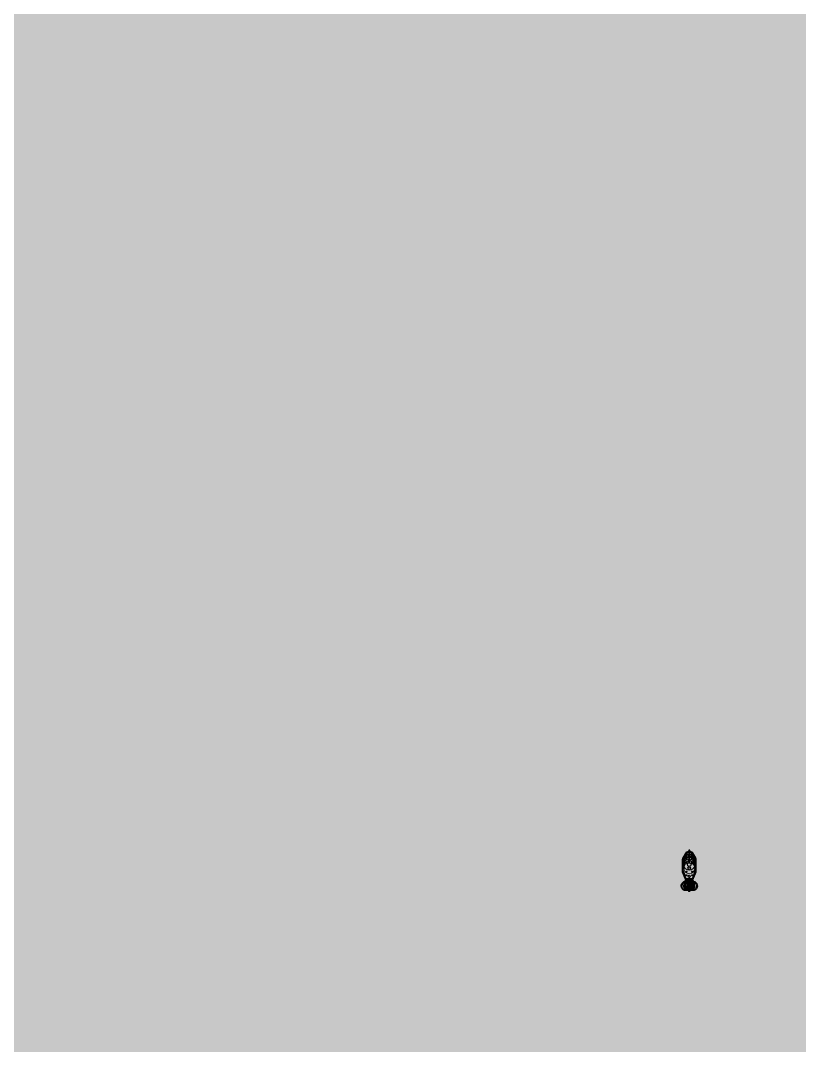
# Model space of a CAD drawing. Header units: millimetres. Extents: x -5857 to 16265, y -14438 to 14649.
# Drawn here: x 6897.7 to 6937.8, y 11198 to 11250.7 of the extents above; entities that cross this region are included whole.
import ezdxf
from ezdxf.enums import TextEntityAlignment as Align

# ---------------------------------------------------------------- set-up
doc = ezdxf.new("R2010")
doc.units = ezdxf.units.MM
doc.set_wipeout_variables(frame=1)
doc.layers.add('Техника Кран LTM 1230-5.1', color=250, linetype='Continuous')
doc.layers.add('Техника Кран LTM 1230-5.1 Штрих', color=7, linetype='Continuous', true_color=0xffe699)
doc.styles.add('arial', font='arial.ttf')

# ---------------------------------------------------------------- blocks, each defined once
blk = doc.blocks.new('LTM 1230-5.1-20230629.145237')
at = {"color": 0, "linetype": 'ByBlock', "lineweight": -2, "ltscale": 30, "transparency": 16777216}
blk.add_wipeout([(-22.5, 400.982), (-23.992, 400.41), (-25.469, 399.802), (-26.931, 399.158), (-28.377, 398.479), (-28.377, 398.479), (-167.463, 330.987), (-167.463, 330.987), (-172.551, 328.037), (-177.151, 324.374), (-181.165, 320.075), (-184.505, 315.234), (-339.161, 51.499), (-339.161, 51.499), (-341.682, 46.463), (-343.514, 41.139), (-344.627, 35.619), (-345, 30), (-345, 30), (-345, -194.231), (-345, -194.231), (-344.918, -197.101), (-344.67, -199.962), (-344.26, -202.804), (-343.686, -205.617), (-209.031, -881.386), (-209.031, -881.386), (-202.574, -896.771), (-191.414, -909.175), (-176.795, -917.216), (-160.344, -920), (-160.344, -920), (160.344, -920), (160.344, -920), (176.795, -917.216), (191.414, -909.175), (202.574, -896.771), (209.031, -881.386), (209.031, -881.386), (343.686, -205.617), (343.686, -205.617), (344.26, -202.804), (344.67, -199.962), (344.918, -197.101), (345, -194.231), (345, 30), (345, 30), (344.627, 35.619), (343.514, 41.139), (341.682, 46.463), (339.161, 51.499), (184.505, 315.234), (184.505, 315.234), (181.165, 320.075), (177.151, 324.374), (172.551, 328.037), (167.463, 330.987), (167.463, 330.987), (28.377, 398.479), (28.377, 398.479), (26.931, 399.158), (25.469, 399.802), (23.992, 400.41), (22.5, 400.982), (22.5, 400.982), (22.5, 440), (-22.5, 440)], dxfattribs=at)
at = {"layer": 'Техника Кран LTM 1230-5.1 Штрих', "ltscale": 30, "transparency": 16777216}
h = blk.add_hatch(color=256, dxfattribs=at)
h.dxf.hatch_style = 1
edge = h.paths.add_edge_path()
edge.add_arc((0, 340), 65, 110.25225, 115.88511)
edge.add_line((-28.377, 398.479), (-167.463, 330.987))
edge.add_arc((-150, 295), 40, 115.8851, 149.6123)
edge.add_line((-184.505, 315.234), (-339.161, 51.499))
edge.add_arc((-302.5, 30), 42.5, 149.6123, 180)
edge.add_line((-345, 30), (-345, -194.231))
edge.add_arc((-295, -194.231), 50, 180, 193.1632)
edge.add_line((-343.686, -205.617), (-209.031, -881.386))
edge.add_arc((-160.344, -870), 50, 193.1632, 270)
edge.add_line((-160.344, -920), (160.344, -920))
edge.add_arc((160.344, -870), 50, 270, 346.8368)
edge.add_line((209.031, -881.386), (343.686, -205.617))
edge.add_arc((295, -194.231), 50, 346.8368, 360)
edge.add_line((345, -194.231), (345, 30))
edge.add_arc((302.5, 30), 42.5, 360, 390.3877)
edge.add_line((339.161, 51.499), (184.505, 315.234))
edge.add_arc((150, 295), 40, 30.3877, 64.1149)
edge.add_line((167.463, 330.987), (28.377, 398.479))
edge.add_arc((0, 340), 65, 64.11489, 69.74775)
edge.add_line((22.5, 400.982), (22.5, 440))
edge.add_line((22.5, 440), (-22.5, 440))
edge.add_line((-22.5, 440), (-22.5, 400.982))
at = {"color": 0, "linetype": 'ByBlock', "lineweight": -2, "ltscale": 30, "transparency": 16777216}
for p, q in [((-140.473, 344.084), (-123.01, 308.097)), ((140.473, 344.084), (123.01, 308.097)), ((-165, 303.66), (-150, 312.321)), ((-135, 303.66), (-150, 312.321)), ((135, 303.66), (150, 312.321)), ((165, 303.66), (150, 312.321)), ((-165, 303.66), (-165, 286.34)), ((-135, 286.34), (-135, 303.66)), ((135, 303.66), (135, 286.34)), ((165, 286.34), (165, 303.66)), ((-199.68, 289.355), (-165.175, 269.121)), ((199.68, 289.355), (165.175, 269.121)), ((-165, 286.34), (-150, 277.68)), ((-150, 277.68), (-135, 286.34)), ((135, 286.34), (150, 277.68)), ((150, 277.68), (165, 286.34)), ((-316.398, 90.317), (-279.737, 68.818)), ((316.398, 90.317), (279.737, 68.818)), ((-345, -15), (-302.5, -15)), ((345, -15), (302.5, -15)), ((-180, -367), (-180, -400)), ((-120, -400), (-120, -367)), ((120, -400), (120, -367)), ((180, -400), (180, -367)), ((-263.933, -400), (-190, -400)), ((-180, -400), (-120, -400)), ((-110, -400), (110, -400)), ((120, -400), (180, -400)), ((190, -400), (263.933, -400)), ((-227.306, -405.884), (-266.535, -413.701)), ((-129.596, -896.244), (-227.306, -405.884)), ((227.306, -405.884), (129.596, -896.244)), ((266.535, -413.701), (227.306, -405.884)), ((-266.535, -413.701), (-168.824, -904.061)), ((168.824, -904.061), (266.535, -413.701)), ((-168.824, -904.061), (-129.596, -896.244)), ((129.596, -896.244), (168.824, -904.061))]:
    blk.add_line(p, q, dxfattribs=at)
blk.add_lwpolyline([(-22.5, 400.982, 0.024583), (-28.377, 398.479), (-167.463, 330.987, 0.148234), (-184.505, 315.234), (-339.161, 51.499, 0.133374), (-345, 30), (-345, -194.231, 0.057499), (-343.686, -205.617), (-209.031, -881.386, 0.348417), (-160.344, -920), (160.344, -920, 0.348417), (209.031, -881.386), (343.686, -205.617, 0.057499), (345, -194.231), (345, 30, 0.133374), (339.161, 51.499), (184.505, 315.234, 0.148234), (167.463, 330.987), (28.377, 398.479, 0.024583), (22.5, 400.982), (22.5, 440), (-22.5, 440)], format="xyb", close=True, dxfattribs=at)
blk.add_lwpolyline([(22.5, 400.982, 0.088598), (0, 405, 0.088598), (-22.5, 400.982)], format="xyb", dxfattribs=at)
for centre, radius in [((-150, 295), 15), ((-50, 300), 10), ((50, 300), 10), ((150, 295), 15), ((0, 0), 80), ((-302.5, 30), 12), ((302.5, 30), 12), ((-302.5, 30), 10), ((302.5, 30), 10), ((0, -720), 81)]:
    blk.add_circle(centre, radius, dxfattribs=at)
at = {"color": 0, "linetype": 'ByBlock', "lineweight": 9, "ltscale": 30, "transparency": 16777216}
blk.add_circle((0, 0), 286, dxfattribs=at)
at = {"color": 0, "linetype": 'ByBlock', "lineweight": -2, "ltscale": 30, "transparency": 16777216}
for centre, radius, start, end in [((-127.11, 339.453), 10, 115.8851, 205.8851), ((127.11, 339.453), 10, 334.1149, 64.1149), ((-150, 295), 30, 239.6123, 25.8851), ((150, 295), 30, 154.1149, 300.3877), ((-196.113, 275.671), 10, 59.6123, 149.6123), ((196.113, 275.671), 10, 30.3877, 120.3877), ((-302.714, 93.884), 10, 149.6123, 239.6123), ((302.714, 93.884), 10, 300.3877, 30.3877), ((-302.5, 30), 45, 270, 59.6123), ((302.5, 30), 45, 120.3877, 270), ((-335, -25), 10, 90, 180), ((335, -25), 10, 0, 90), ((-150, -367), 30, 0, 180), ((150, -367), 30, 0, 180), ((-263.933, -350), 50, 191.2693, 270), ((263.933, -350), 50, 270, 348.7307), ((-190, -390), 10, 270, 0), ((-110, -390), 10, 180, 270), ((110, -390), 10, 270, 0), ((190, -390), 10, 180, 270), ((-67.549, -920.675), 30, 178.7115, 225.6438), ((67.549, -920.675), 30, 314.3562, 1.2885)]:
    blk.add_arc(centre, radius, start, end, dxfattribs=at)
blk = doc.blocks.new('LTM 1230-5.1-9-rollig20230713.14574')
at = {"color": 0, "linetype": 'ByBlock', "lineweight": -2, "ltscale": 30, "transparency": 16777216}
blk.add_blockref('LTM 1230-5.1-20230629.145237', (0, 1420), dxfattribs=at)
blk = doc.blocks.new('LTM 1230-5.1-20230629.14490401')
at = {"layer": 'Техника Кран LTM 1230-5.1 Штрих', "ltscale": 30, "true_color": 0xadadad, "transparency": 16777216}
h = blk.add_hatch(color=253, dxfattribs=at)
h.dxf.hatch_style = 1
edge = h.paths.add_edge_path()
edge.add_line((-95, 500), (-95, -39))
edge.add_line((-95, -39), (-94, -46))
edge.add_line((-94, -46), (-51, -217))
edge.add_arc((-30, -212), 22, 194.0362, 261.9457)
edge.add_arc((0, 0), 236, 261.9457, 278.0543)
edge.add_arc((30, -212), 22, 278.0543, 345.9638)
edge.add_line((51, -217), (94, -46))
edge.add_line((94, -46), (95, -39))
edge.add_line((95, -39), (95, 500))
edge.add_line((95, 500), (-95, 500))
at = {"color": 0, "linetype": 'ByBlock', "lineweight": -2, "ltscale": 30, "transparency": 16777216}
for points in [[(-95, 500), (-95, -39), (-94, -46), (-51, -217, 0.305299), (-33, -234, 0.070403), (33, -234, 0.305299), (51, -217), (94, -46), (95, -39), (95, 500), (-95, 500)], [(-94, -33), (-21, 275, -0.790919), (21, 275), (94, -33)]]:
    blk.add_lwpolyline(points, format="xyb", dxfattribs=at)
at = {"layer": 'Defpoints', "color": 0, "linetype": 'ByBlock', "lineweight": 5, "ltscale": 30, "transparency": 16777216}
blk.add_circle((0, 0), 10, dxfattribs=at)
blk = doc.blocks.new('LTM 1230-5.1-9-rollig20230713.14575')
at = {"color": 0, "linetype": 'ByBlock', "lineweight": -2, "ltscale": 30, "transparency": 16777216}
blk.add_blockref('LTM 1230-5.1-20230629.14490401', (0, 0), dxfattribs=at)
blk.add_blockref('LTM 1230-5.1-20230629.145237', (0, 1420), dxfattribs=at)
blk = doc.blocks.new('LTM 1230-5.1-20230628.214613')
at = {"color": 0, "linetype": 'ByBlock', "lineweight": -2, "ltscale": 30, "transparency": 16777216}
blk.add_wipeout([(-85, -35), (-84, -41), (-46, -195), (-46, -195), (-43, -201), (-40, -205), (-35, -208), (-29, -210), (-29, -210), (-29, -210), (-15, -211), (0, -212), (15, -211), (29, -210), (29, -210), (29, -210), (35, -208), (40, -205), (43, -201), (46, -195), (46, -195), (84, -41), (85, -35), (85, 513), (-85, 513)], dxfattribs=at)
at = {"layer": 'Техника Кран LTM 1230-5.1 Штрих', "ltscale": 30, "true_color": 0xadadad, "transparency": 16777216}
h = blk.add_hatch(color=253, dxfattribs=at)
h.dxf.hatch_style = 1
edge = h.paths.add_edge_path()
edge.add_line((-85, 513), (-85, -35))
edge.add_line((-85, -35), (-84, -41))
edge.add_line((-84, -41), (-46, -195))
edge.add_arc((-26, -190), 20, 194.0362, 262.1182)
edge.add_arc((0, 0), 212, 262.1182, 277.8818)
edge.add_arc((26, -190), 20, 277.8818, 345.9638)
edge.add_line((46, -195), (84, -41))
edge.add_line((84, -41), (85, -35))
edge.add_line((85, -35), (85, 513))
edge.add_line((85, 513), (-85, 513))
at = {"color": 0, "linetype": 'ByBlock', "lineweight": -2, "ltscale": 30, "transparency": 16777216}
blk.add_lwpolyline([(-85, 513), (-85, -35), (-84, -41), (-46, -195, 0.306122), (-29, -210, 0.068891), (29, -210, 0.306122), (46, -195), (84, -41), (85, -35), (85, 513)], format="xyb", close=True, dxfattribs=at)
blk.add_lwpolyline([(-84, -29), (-19, 245, -0.790728), (19, 245), (84, -29)], format="xyb", dxfattribs=at)
at = {"layer": 'Defpoints', "color": 0, "linetype": 'ByBlock', "lineweight": 5, "ltscale": 30, "transparency": 16777216}
blk.add_circle((0, 0), 10, dxfattribs=at)
blk = doc.blocks.new('LTM 1230-5.1-20230628.214253')
at = {"color": 0, "linetype": 'ByBlock', "lineweight": -2, "ltscale": 30, "transparency": 16777216}
blk.add_wipeout([(-160, -855), (-160, -855), (-177, -852), (-191, -844), (-203, -832), (-209, -816), (-209, -816), (-344, -206), (-345, -194), (-345, 30), (-339, 51), (-185, 315), (-167, 331), (-28, 398), (-22, 401), (-22, 440), (0, 440), (22, 440), (22, 401), (28, 398), (167, 331), (185, 315), (339, 51), (345, 30), (345, -194), (344, -206), (209, -816), (209, -816), (203, -832), (191, -844), (177, -852), (160, -855), (160, -855), (0, -855)], dxfattribs=at)
at = {"layer": 'Техника Кран LTM 1230-5.1 Штрих', "ltscale": 30, "transparency": 16777216}
h = blk.add_hatch(color=256, dxfattribs=at)
h.dxf.hatch_style = 1
edge = h.paths.add_edge_path()
edge.add_line((0, -855), (-160, -855))
edge.add_arc((-160, -805), 50, 193.1633, 269.8941, ccw=False)
edge.add_line((-209, -816), (-344, -206))
edge.add_line((-344, -206), (-345, -194))
edge.add_line((-345, -194), (-345, 30))
edge.add_line((-345, 30), (-339, 51))
edge.add_line((-339, 51), (-185, 315))
edge.add_line((-185, 315), (-167, 331))
edge.add_line((-167, 331), (-28, 398))
edge.add_line((-28, 398), (-22, 401))
edge.add_line((-22, 401), (-22, 440))
edge.add_line((-22, 440), (0, 440))
edge.add_line((0, 440), (22, 440))
edge.add_line((22, 440), (22, 401))
edge.add_line((22, 401), (28, 398))
edge.add_line((28, 398), (167, 331))
edge.add_line((167, 331), (185, 315))
edge.add_line((185, 315), (339, 51))
edge.add_line((339, 51), (345, 30))
edge.add_line((345, 30), (345, -194))
edge.add_line((345, -194), (344, -206))
edge.add_line((344, -206), (209, -816))
edge.add_arc((160, -805), 50, 270.1059, 346.8367, ccw=False)
edge.add_line((160, -855), (0, -855))
at = {"color": 0, "linetype": 'ByBlock', "lineweight": -2, "ltscale": 30, "transparency": 16777216}
blk.add_lwpolyline([(0, -855), (-160, -855, -0.347898), (-209, -816), (-344, -206), (-345, -194), (-345, 30), (-339, 51), (-185, 315), (-167, 331), (-28, 398), (-22, 401), (-22, 440), (0, 440), (22, 440), (22, 401), (28, 398), (167, 331), (185, 315), (339, 51), (345, 30), (345, -194), (344, -206), (209, -816, -0.347898), (160, -855)], format="xyb", close=True, dxfattribs=at)
for points in [[(-311, 99, 0.414214), (-308, 85), (-280, 69, -0.764643), (-302, -15), (-335, -15, 0.414214), (-345, -25)], [(-131, 348, 0.414214), (-136, 335), (-123, 308, -0.741805), (-165, 269), (-191, 284, 0.414214), (-205, 281)], [(-22, 401, -0.171785), (22, 401)], [(131, 348, -0.414214), (136, 335), (123, 308, 0.741805), (165, 269), (191, 284, -0.414214), (205, 281)], [(311, 99, -0.414214), (308, 85), (280, 69, 0.764643), (302, -15), (335, -15, -0.414214), (345, -25)], [(-309, -361, 0.351994), (-261, -400), (0, -400)], [(-180, -400), (-180, -367, -1), (-120, -367), (-120, -400)], [(309, -361, -0.351994), (261, -400), (0, -400)], [(180, -400), (180, -367, 1), (120, -367), (120, -400)]]:
    blk.add_lwpolyline(points, format="xyb", dxfattribs=at)
for points in [[(-223, -407), (-130, -827), (-169, -835), (-262, -415)], [(223, -407), (130, -827), (169, -835), (262, -415)]]:
    blk.add_lwpolyline(points, close=True, dxfattribs=at)
for centre, radius in [((-302, 30), 12), ((-150, 295), 15.1), ((0, 0), 80), ((150, 295), 15.1), ((302, 30), 12), ((0, -680), 67.5)]:
    blk.add_circle(centre, radius, dxfattribs=at)
at = {"color": 0, "linetype": 'ByBlock', "lineweight": 9, "ltscale": 30, "transparency": 16777216}
blk.add_circle((0, 0), 286, dxfattribs=at)
blk = doc.blocks.new('LTM 1230-5.1-7-rollig20230713.145814')
at = {"color": 0, "linetype": 'ByBlock', "lineweight": -2, "ltscale": 30, "transparency": 16777216}
blk.add_blockref('LTM 1230-5.1-20230628.214613', (0, 0), dxfattribs=at)
blk.add_blockref('LTM 1230-5.1-20230628.214253', (0, 1368), dxfattribs=at)
blk = doc.blocks.new('LTM 1230-5.1-20230628.21425')
at = {"color": 0, "linetype": 'ByBlock', "lineweight": -2, "ltscale": 30, "transparency": 16777216}
blk.add_wipeout([(85, 490), (93, 492), (93, 492), (96, 493), (100, 492), (102, 490), (104, 487), (104, 487), (255, 206), (251, 203), (229, 244), (129, 377), (129, 377), (124, 382), (119, 386), (114, 390), (108, 393), (85, 351), (85, 100), (85, 100), (90, 70), (103, 43), (123, 21), (149, 7), (179, 0), (185, 0), (185, 0), (215, 5), (242, 18), (264, 38), (278, 64), (285, 94), (282, 124), (280, 131), (246, 234), (246, 234), (246, 246), (254, 257), (266, 260), (278, 255), (339, 203), (339, 203), (371, 170), (396, 131), (412, 87), (420, 42), (419, -4), (409, -50), (391, -92), (364, -130), (331, -162), (291, -187), (248, -203), (203, -211), (185, -212), (-185, -212), (-185, -212), (-231, -207), (-275, -194), (-316, -172), (-352, -143), (-381, -107), (-403, -66), (-416, -22), (-421, 24), (-416, 70), (-403, 114), (-381, 155), (-352, 191), (-339, 203), (-278, 255), (-278, 255), (-266, 260), (-254, 257), (-246, 246), (-246, 234), (-280, 131), (-280, 131), (-285, 102), (-281, 72), (-268, 45), (-248, 22), (-222, 7), (-193, 0), (-185, 0), (-185, 0), (-155, 5), (-128, 18), (-106, 38), (-92, 64), (-85, 94), (-85, 100), (-85, 351), (-108, 393), (-108, 393), (-114, 390), (-119, 386), (-124, 382), (-129, 377), (-229, 244), (-251, 203), (-255, 206), (-104, 487), (-104, 487), (-102, 490), (-100, 492), (-96, 493), (-93, 492), (-93, 492), (-85, 490), (-85, 513), (85, 513)], dxfattribs=at)
at = {"layer": 'Техника Кран LTM 1230-5.1 Штрих', "ltscale": 30, "true_color": 0xadadad, "transparency": 16777216}
h = blk.add_hatch(color=253, dxfattribs=at)
h.dxf.hatch_style = 1
edge = h.paths.add_edge_path()
edge.add_line((85, 513), (85, 490))
edge.add_line((85, 490), (93, 492))
edge.add_arc((96, 483), 10, 29.0864, 104.0864, ccw=False)
edge.add_line((104, 487), (255, 206))
edge.add_line((255, 206), (251, 203))
edge.add_line((251, 203), (229, 244))
edge.add_line((229, 244), (129, 377))
edge.add_arc((90, 346), 50, 38.3797, 68.3859)
edge.add_line((108, 393), (85, 351))
edge.add_line((85, 351), (85, 100))
edge.add_arc((185, 100), 100, 180, 270)
edge.add_arc((185, 100), 100, 270, 378.3463)
edge.add_line((280, 131), (246, 234))
edge.add_arc((265, 240), 20, 49.3537, 198.3463, ccw=False)
edge.add_line((278, 255), (339, 203))
edge.add_arc((185, 24), 236, -90, 49.3537, ccw=False)
edge.add_line((185, -212), (-185, -212))
edge.add_arc((-185, 24), 236, 130.6463, 270, ccw=False)
edge.add_line((-339, 203), (-278, 255))
edge.add_arc((-265, 240), 20, -18.3463, 130.6463, ccw=False)
edge.add_line((-246, 234), (-280, 131))
edge.add_arc((-185, 100), 100, 161.6537, 270)
edge.add_arc((-185, 100), 100, 270, 360)
edge.add_line((-85, 100), (-85, 351))
edge.add_line((-85, 351), (-108, 393))
edge.add_arc((-90, 346), 50, 111.6141, 141.6203)
edge.add_line((-129, 377), (-229, 244))
edge.add_line((-229, 244), (-251, 203))
edge.add_line((-251, 203), (-255, 206))
edge.add_line((-255, 206), (-104, 487))
edge.add_arc((-96, 483), 10, 75.9136, 150.9136, ccw=False)
edge.add_line((-93, 492), (-85, 490))
edge.add_line((-85, 490), (-85, 513))
edge.add_line((-85, 513), (85, 513))
at = {"color": 0, "linetype": 'ByBlock', "lineweight": -2, "ltscale": 30, "transparency": 16777216}
blk.add_lwpolyline([(85, 513), (85, 490), (93, 492, -0.339454), (104, 487), (255, 206), (251, 203), (229, 244), (129, 377, 0.13168), (108, 393), (85, 351), (85, 100, 0.414214), (185, 0, 0.51143), (280, 131), (246, 234, -0.760366), (278, 255), (339, 203, -0.696013), (185, -212), (-185, -212, -0.696013), (-339, 203), (-278, 255, -0.760366), (-246, 234), (-280, 131, 0.51143), (-185, 0, 0.414214), (-85, 100), (-85, 351), (-108, 393, 0.13168), (-129, 377), (-229, 244), (-251, 203), (-255, 206), (-104, 487, -0.339454), (-93, 492), (-85, 490), (-85, 513)], format="xyb", close=True, dxfattribs=at)
for points in [[(-108, 393, -0.07645), (-93, 396, 0.631015), (-77, 436, -0.170154), (-84, 452), (-86, 470), (-85, 476), (-85, 490)], [(108, 393, 0.07645), (93, 396, -0.631015), (77, 436, 0.170154), (84, 452), (86, 470), (85, 476), (85, 490)]]:
    blk.add_lwpolyline(points, format="xyb", dxfattribs=at)
for centre in [(-95, 420), (95, 420)]:
    blk.add_circle(centre, 18, dxfattribs=at)
at = {"layer": 'Defpoints', "color": 0, "linetype": 'ByBlock', "lineweight": 5, "ltscale": 30, "transparency": 16777216}
blk.add_circle((0, 0), 10, dxfattribs=at)
blk = doc.blocks.new('LTM 1230-5.1-7-rollig20230713.145801')
at = {"color": 0, "linetype": 'ByBlock', "lineweight": -2, "ltscale": 30, "transparency": 16777216}
blk.add_blockref('LTM 1230-5.1-20230628.21425', (0, 0), dxfattribs=at)
blk.add_blockref('LTM 1230-5.1-20230628.214253', (0, 1368), dxfattribs=at)
blk = doc.blocks.new('LTM 1230-5.1-20230628.213307')
at = {"color": 0, "linetype": 'ByBlock', "lineweight": -2, "ltscale": 30, "transparency": 16777216}
blk.add_wipeout([(-22, 440), (-22, 401), (-22, 401), (-24, 400), (-25, 400), (-27, 399), (-28, 398), (-28, 398), (-167, 331), (-167, 331), (-173, 328), (-177, 324), (-181, 320), (-185, 315), (-185, 315), (-339, 51), (-339, 51), (-342, 46), (-344, 41), (-345, 36), (-345, 30), (-345, 30), (-345, -194), (-345, -194), (-345, -197), (-345, -200), (-344, -203), (-343, -206), (-169, -766), (-169, -766), (-163, -778), (-154, -787), (-143, -793), (-130, -795), (-130, -795), (0, -795), (130, -795), (130, -795), (143, -793), (154, -787), (163, -778), (169, -766), (169, -766), (343, -206), (343, -206), (344, -203), (345, -200), (345, -197), (345, -194), (345, 30), (345, 30), (345, 36), (344, 41), (342, 46), (339, 51), (339, 51), (185, 315), (185, 315), (181, 320), (177, 324), (173, 328), (167, 331), (167, 331), (28, 398), (28, 398), (27, 399), (25, 400), (24, 400), (22, 401), (22, 401), (22, 440), (0, 440)], dxfattribs=at)
at = {"layer": 'Техника Кран LTM 1230-5.1 Штрих', "ltscale": 30, "transparency": 16777216}
h = blk.add_hatch(color=256, dxfattribs=at)
h.dxf.hatch_style = 1
edge = h.paths.add_edge_path()
edge.add_line((0, 440), (-22, 440))
edge.add_line((-22, 440), (-22, 401))
edge.add_arc((0, 340), 65, 110.2522, 115.8851)
edge.add_line((-28, 398), (-167, 331))
edge.add_arc((-150, 295), 40, 115.8851, 149.6123)
edge.add_line((-185, 315), (-339, 51))
edge.add_arc((-302, 30), 42.5, 149.6123, 180)
edge.add_line((-345, 30), (-345, -194))
edge.add_arc((-305, -194), 40, 180, 196.6144)
edge.add_line((-343, -206), (-169, -766))
edge.add_arc((-130, -755), 40, 196.6144, 270)
edge.add_line((-130, -795), (0, -795))
edge.add_line((0, -795), (130, -795))
edge.add_arc((130, -755), 40, 270, 343.3856)
edge.add_line((169, -766), (343, -206))
edge.add_arc((305, -194), 40, 343.3856, 360)
edge.add_line((345, -194), (345, 30))
edge.add_arc((302, 30), 42.5, 0, 30.3877)
edge.add_line((339, 51), (185, 315))
edge.add_arc((150, 295), 40, 30.3877, 64.1149)
edge.add_line((167, 331), (28, 398))
edge.add_arc((0, 340), 65, 64.1149, 69.7478)
edge.add_line((22, 401), (22, 440))
edge.add_line((22, 440), (0, 440))
at = {"color": 0, "linetype": 'ByBlock', "lineweight": -2, "ltscale": 30, "transparency": 16777216}
blk.add_lwpolyline([(0, 440), (-22, 440), (-22, 401, 0.024583), (-28, 398), (-167, 331, 0.148234), (-185, 315), (-339, 51, 0.133374), (-345, 30), (-345, -194, 0.072621), (-343, -206), (-169, -766, 0.331617), (-130, -795), (0, -795), (130, -795, 0.331617), (169, -766), (343, -206, 0.072621), (345, -194), (345, 30, 0.133374), (339, 51), (185, 315, 0.148234), (167, 331), (28, 398, 0.024583), (22, 401), (22, 440)], format="xyb", close=True, dxfattribs=at)
for points in [[(-345, -15), (-298, -15, 0.762848), (-275, 69), (-315, 92)], [(-201, 288), (-172, 271, 0.744192), (-118, 303), (-139, 345)], [(62, 382), (35, 326, -0.304255), (0, 302, -0.304255), (-35, 326), (-62, 382)], [(23, 401, 0.089776), (0, 405, 0.089776), (-23, 401)], [(201, 288), (172, 271, -0.744192), (118, 303), (139, 345)], [(345, -15), (298, -15, -0.762848), (275, 69), (315, 92)], [(-30, -795), (-30, -756, 0.279955), (-41, -739, -0.785224), (0, -572, -0.785224), (41, -739, 0.279955), (30, -756), (30, -795)]]:
    blk.add_lwpolyline(points, format="xyb", dxfattribs=at)
for centre, radius in [((-298, 30), 15), ((-150, 295), 15), ((0, 0), 80), ((0, 340), 25.5), ((150, 295), 15), ((298, 30), 15), ((-150, -367), 15), ((150, -367), 15), ((0, -660), 68)]:
    blk.add_circle(centre, radius, dxfattribs=at)
at = {"color": 0, "linetype": 'ByBlock', "lineweight": 5, "ltscale": 30, "transparency": 16777216}
blk.add_circle((0, 0), 286, dxfattribs=at)
blk = doc.blocks.new('LTM 1230-5.1-20230628.213317')
at = {"color": 0, "linetype": 'ByBlock', "lineweight": -2, "ltscale": 30, "transparency": 16777216}
blk.add_wipeout([(75, 440), (96, 439), (100, 436), (228, 176), (223, 174), (205, 212), (111, 333), (111, 333), (107, 337), (102, 342), (97, 345), (91, 348), (91, 348), (78, 324), (78, 324), (77, 322), (76, 319), (75, 317), (75, 314), (75, 90), (75, 90), (80, 60), (96, 33), (119, 13), (148, 2), (165, 0), (165, 0), (195, 5), (222, 21), (242, 44), (253, 73), (254, 104), (249, 123), (216, 205), (216, 205), (216, 217), (222, 226), (233, 230), (243, 227), (243, 227), (289, 194), (289, 194), (324, 162), (351, 123), (369, 79), (377, 32), (377, 22), (377, 22), (372, -25), (356, -70), (331, -110), (297, -144), (256, -169), (211, -185), (165, -190), (-165, -190), (-165, -190), (-212, -185), (-257, -169), (-297, -144), (-331, -110), (-356, -69), (-372, -24), (-377, 22), (-377, 22), (-372, 69), (-356, 114), (-331, 154), (-297, 188), (-289, 194), (-243, 227), (-243, 227), (-233, 230), (-222, 226), (-216, 217), (-216, 205), (-216, 205), (-249, 123), (-249, 123), (-255, 93), (-251, 62), (-236, 35), (-213, 14), (-185, 2), (-165, 0), (-165, 0), (-135, 5), (-108, 21), (-88, 44), (-77, 73), (-75, 90), (-75, 314), (-75, 314), (-75, 317), (-76, 319), (-77, 322), (-78, 324), (-91, 348), (-91, 348), (-97, 345), (-102, 342), (-107, 337), (-111, 333), (-111, 333), (-205, 212), (-223, 174), (-228, 176), (-100, 436), (-96, 439), (-75, 440), (-75, 461), (75, 461)], dxfattribs=at)
at = {"layer": 'Техника Кран LTM 1230-5.1 Штрих', "ltscale": 30, "true_color": 0xadadad, "transparency": 16777216}
h = blk.add_hatch(color=253, dxfattribs=at)
h.dxf.hatch_style = 1
edge = h.paths.add_edge_path()
edge.add_line((75, 461), (75, 440))
edge.add_line((75, 440), (96, 439))
edge.add_line((96, 439), (100, 436))
edge.add_line((100, 436), (228, 176))
edge.add_line((228, 176), (223, 174))
edge.add_line((223, 174), (205, 212))
edge.add_line((205, 212), (111, 333))
edge.add_arc((71, 302), 50, 37.8152, 66.1332)
edge.add_line((91, 348), (78, 324))
edge.add_arc((95, 314), 20, 150, 180)
edge.add_line((75, 314), (75, 90))
edge.add_arc((165, 90), 90, 180, 270)
edge.add_arc((165, 90), 90, 270, 381.5119)
edge.add_line((249, 123), (216, 205))
edge.add_arc((233, 212), 18, 54.324, 201.5119, ccw=False)
edge.add_line((243, 227), (289, 194))
edge.add_arc((165, 22), 212, 0, 54.324, ccw=False)
edge.add_arc((165, 22), 212, 270, 360, ccw=False)
edge.add_line((165, -190), (-165, -190))
edge.add_arc((-165, 22), 212, 180, 270, ccw=False)
edge.add_arc((-165, 22), 212, 125.676, 180, ccw=False)
edge.add_line((-289, 194), (-243, 227))
edge.add_arc((-233, 212), 18, -21.5119, 125.676, ccw=False)
edge.add_line((-216, 205), (-249, 123))
edge.add_arc((-165, 90), 90, 158.4881, 270)
edge.add_arc((-165, 90), 90, 270, 360)
edge.add_line((-75, 90), (-75, 314))
edge.add_arc((-95, 314), 20, 0, 30)
edge.add_line((-78, 324), (-91, 348))
edge.add_arc((-71, 302), 50, 113.8668, 142.1848)
edge.add_line((-111, 333), (-205, 212))
edge.add_line((-205, 212), (-223, 174))
edge.add_line((-223, 174), (-228, 176))
edge.add_line((-228, 176), (-100, 436))
edge.add_line((-100, 436), (-96, 439))
edge.add_line((-96, 439), (-75, 440))
edge.add_line((-75, 440), (-75, 461))
edge.add_line((-75, 461), (75, 461))
at = {"color": 0, "linetype": 'ByBlock', "lineweight": -2, "ltscale": 30, "transparency": 16777216}
blk.add_lwpolyline([(75, 461), (75, 440), (96, 439), (100, 436), (228, 176), (223, 174), (205, 212), (111, 333, 0.124193), (91, 348), (78, 324, 0.131652), (75, 314), (75, 90, 0.414214), (165, 0, 0.528981), (249, 123), (216, 205, -0.748013), (243, 227), (289, 194, -0.241575), (377, 22, -0.414214), (165, -190), (-165, -190, -0.414214), (-377, 22, -0.241575), (-289, 194), (-243, 227, -0.748013), (-216, 205), (-249, 123, 0.528981), (-165, 0, 0.414214), (-75, 90), (-75, 314, 0.131652), (-78, 324), (-91, 348, 0.124193), (-111, 333), (-205, 212), (-223, 174), (-228, 176), (-100, 436), (-96, 439), (-75, 440), (-75, 461)], format="xyb", close=True, dxfattribs=at)
for points in [[(-91, 348, -0.060697), (-80, 351, 0.602985), (-67, 392, -0.183801), (-74, 408), (-75, 440)], [(91, 348, 0.060697), (80, 351, -0.602985), (67, 392, 0.183801), (74, 408), (75, 440)]]:
    blk.add_lwpolyline(points, format="xyb", dxfattribs=at)
for centre in [(-85, 375), (85, 375)]:
    blk.add_circle(centre, 15, dxfattribs=at)
at = {"layer": 'Defpoints', "color": 0, "linetype": 'ByBlock', "lineweight": 5, "ltscale": 30, "transparency": 16777216}
blk.add_circle((0, 0), 10, dxfattribs=at)
blk = doc.blocks.new('LTM 1230-5.1-5-rollig20230713.14582201')
at = {"color": 0, "linetype": 'ByBlock', "lineweight": -2, "ltscale": 30, "transparency": 16777216}
blk.add_blockref('LTM 1230-5.1-20230628.213307', (0, 1256), dxfattribs=at)
blk.add_blockref('LTM 1230-5.1-20230628.213317', (0, 0), dxfattribs=at)
blk = doc.blocks.new('LTM 1230-5.1-20230628.2134')
at = {"color": 0, "linetype": 'ByBlock', "lineweight": -2, "ltscale": 30, "transparency": 16777216}
blk.add_wipeout([(-75, -31), (-74, -36), (-40, -175), (-40, -175), (-38, -180), (-34, -184), (-30, -187), (-24, -188), (-24, -188), (-24, -188), (-12, -190), (0, -190), (12, -190), (24, -188), (24, -188), (24, -188), (30, -187), (34, -184), (38, -180), (40, -175), (40, -175), (74, -36), (75, -31), (75, 461), (-75, 461)], dxfattribs=at)
at = {"layer": 'Техника Кран LTM 1230-5.1 Штрих', "ltscale": 30, "true_color": 0xadadad, "transparency": 16777216}
h = blk.add_hatch(color=253, dxfattribs=at)
h.dxf.hatch_style = 1
edge = h.paths.add_edge_path()
edge.add_line((-75, 461), (-75, -31))
edge.add_line((-75, -31), (-74, -36))
edge.add_line((-74, -36), (-40, -175))
edge.add_arc((-22, -171), 18, 194.0362, 262.6093)
edge.add_arc((0, 0), 190, 262.6093, 277.3907)
edge.add_arc((22, -171), 18, 277.3907, 345.9638)
edge.add_line((40, -175), (74, -36))
edge.add_line((74, -36), (75, -31))
edge.add_line((75, -31), (75, 461))
edge.add_line((75, 461), (-75, 461))
at = {"color": 0, "linetype": 'ByBlock', "lineweight": -2, "ltscale": 30, "transparency": 16777216}
blk.add_lwpolyline([(-75, 461), (-75, -31), (-74, -36), (-40, -175, 0.308467), (-24, -188, 0.064586), (24, -188, 0.308467), (40, -175), (74, -36), (75, -31), (75, 461)], format="xyb", close=True, dxfattribs=at)
blk.add_lwpolyline([(-74, -26), (-18, 216, -0.791913), (18, 216), (74, -26)], format="xyb", dxfattribs=at)
at = {"layer": 'Defpoints', "color": 0, "linetype": 'ByBlock', "lineweight": 5, "ltscale": 30, "transparency": 16777216}
blk.add_circle((0, 0), 10, dxfattribs=at)
blk = doc.blocks.new('LTM 1230-5.1-5-rollig20230713.14584301')
at = {"color": 0, "linetype": 'ByBlock', "lineweight": -2, "ltscale": 30, "transparency": 16777216}
blk.add_blockref('LTM 1230-5.1-20230628.213307', (0, 1256), dxfattribs=at)
blk.add_blockref('LTM 1230-5.1-20230628.2134', (0, 0), dxfattribs=at)
blk = doc.blocks.new('LTM 1230-5.1-20230628.21551301')
at = {"color": 0, "linetype": 'ByBlock', "lineweight": -2, "ltscale": 30, "transparency": 16777216}
blk.add_wipeout([(-22, 440), (22, 440), (22, 401), (28, 398), (167, 331), (185, 315), (339, 51), (345, 30), (345, -192), (342, -208), (172, -696), (172, -696), (164, -710), (153, -721), (140, -728), (124, -730), (124, -730), (-124, -730), (-124, -730), (-140, -728), (-153, -721), (-164, -710), (-172, -696), (-342, -208), (-345, -192), (-345, 30), (-339, 51), (-185, 315), (-167, 331), (-28, 398), (-22, 401), (-22, 440), (22, 440)], dxfattribs=at)
at = {"layer": 'Техника Кран LTM 1230-5.1 Штрих', "ltscale": 30, "transparency": 16777216}
h = blk.add_hatch(color=256, dxfattribs=at)
h.dxf.hatch_style = 1
edge = h.paths.add_edge_path()
edge.add_line((-22, 440), (22, 440))
edge.add_line((22, 440), (22, 401))
edge.add_line((22, 401), (28, 398))
edge.add_line((28, 398), (167, 331))
edge.add_line((167, 331), (185, 315))
edge.add_line((185, 315), (339, 51))
edge.add_line((339, 51), (345, 30))
edge.add_line((345, 30), (345, -192))
edge.add_line((345, -192), (342, -208))
edge.add_line((342, -208), (172, -696))
edge.add_arc((124, -680), 50, 270, 340.7581, ccw=False)
edge.add_line((124, -730), (-124, -730))
edge.add_arc((-124, -680), 50, 199.2419, 270, ccw=False)
edge.add_line((-172, -696), (-342, -208))
edge.add_line((-342, -208), (-345, -192))
edge.add_line((-345, -192), (-345, 30))
edge.add_line((-345, 30), (-339, 51))
edge.add_line((-339, 51), (-185, 315))
edge.add_line((-185, 315), (-167, 331))
edge.add_line((-167, 331), (-28, 398))
edge.add_line((-28, 398), (-22, 401))
edge.add_line((-22, 401), (-22, 440))
at = {"color": 0, "linetype": 'ByBlock', "lineweight": -2, "ltscale": 30, "transparency": 16777216}
for points in [[(-22, 440), (22, 440), (22, 401), (28, 398), (167, 331), (185, 315), (339, 51), (345, 30), (345, -192), (342, -208), (172, -696, -0.318939), (124, -730), (-124, -730, -0.318939), (-172, -696), (-342, -208), (-345, -192), (-345, 30), (-339, 51), (-185, 315), (-167, 331), (-28, 398), (-22, 401), (-22, 440), (22, 440)], [(-345, -25, -0.414214), (-335, -15), (-302, -15, 0.764643), (-280, 69), (-308, 85, -0.414214), (-311, 99)], [(-22, 401, -0.220131), (22, 401)], [(345, -25, 0.414214), (335, -15), (302, -15, -0.764643), (280, 69), (308, 85, 0.414214), (311, 99)]]:
    blk.add_lwpolyline(points, format="xyb", dxfattribs=at)
for centre, radius in [((-302, 30), 12), ((-150, 295), 26), ((-150, 295), 15), ((0, 0), 95), ((0, 340), 25.5), ((150, 295), 26), ((150, 295), 15), ((302, 30), 12), ((-150, -367), 26), ((-150, -367), 15), ((150, -367), 26), ((150, -367), 15), ((0, -600), 53.5)]:
    blk.add_circle(centre, radius, dxfattribs=at)
at = {"color": 0, "linetype": 'ByBlock', "lineweight": 9, "ltscale": 30, "transparency": 16777216}
blk.add_circle((0, 0), 286, dxfattribs=at)
blk = doc.blocks.new('LTM 1230-5.1-20230628.215914')
at = {"color": 0, "linetype": 'ByBlock', "lineweight": -2, "ltscale": 30, "transparency": 16777216}
blk.add_wipeout([(-59, -25), (-58, -29), (-31, -138), (-31, -138), (-30, -142), (-27, -145), (-23, -148), (-19, -149), (-19, -149), (-19, -149), (-10, -150), (0, -150), (10, -150), (19, -149), (19, -149), (19, -149), (23, -148), (27, -145), (30, -142), (31, -138), (31, -138), (58, -29), (59, -25), (59, 395), (-59, 395)], dxfattribs=at)
at = {"layer": 'Техника Кран LTM 1230-5.1 Штрих', "ltscale": 30, "true_color": 0xadadad, "transparency": 16777216}
h = blk.add_hatch(color=253, dxfattribs=at)
h.dxf.hatch_style = 1
edge = h.paths.add_edge_path()
edge.add_line((-59, 395), (-59, -25))
edge.add_line((-59, -25), (-58, -29))
edge.add_line((-58, -29), (-31, -138))
edge.add_arc((-18, -135), 14, 194.0362, 262.5902)
edge.add_arc((0, 0), 150, 262.5903, 277.4097)
edge.add_arc((18, -135), 14, 277.4098, 345.9638)
edge.add_line((31, -138), (58, -29))
edge.add_line((58, -29), (59, -25))
edge.add_line((59, -25), (59, 395))
edge.add_line((59, 395), (-59, 395))
at = {"color": 0, "linetype": 'ByBlock', "lineweight": -2, "ltscale": 30, "transparency": 16777216}
blk.add_lwpolyline([(-59, 395), (-59, -25), (-58, -29), (-31, -138, 0.308376), (-19, -149, 0.064752), (19, -149, 0.308376), (31, -138), (58, -29), (59, -25), (59, 395)], format="xyb", close=True, dxfattribs=at)
blk.add_lwpolyline([(-59, -20), (-14, 171, -0.792786), (14, 171), (59, -20)], format="xyb", dxfattribs=at)
at = {"layer": 'Defpoints', "color": 0, "linetype": 'ByBlock', "lineweight": 5, "ltscale": 30, "transparency": 16777216}
blk.add_circle((0, 0), 10, dxfattribs=at)
blk = doc.blocks.new('LTM 1230-5.1-3-rollig20230713.145914')
at = {"color": 0, "linetype": 'ByBlock', "lineweight": -2, "ltscale": 30, "transparency": 16777216}
blk.add_blockref('LTM 1230-5.1-20230628.21551301', (0, 1125), dxfattribs=at)
blk.add_blockref('LTM 1230-5.1-20230628.215914', (0, 0), dxfattribs=at)
blk = doc.blocks.new('LTM 1230-5.1-20230628.215517')
at = {"color": 0, "linetype": 'ByBlock', "lineweight": -2, "ltscale": 30, "transparency": 16777216}
blk.add_wipeout([(-59, 375), (-72, 377), (-72, 377), (-75, 377), (-78, 376), (-81, 374), (-83, 372), (-83, 372), (-177, 146), (-173, 143), (-156, 185), (-88, 278), (-88, 278), (-85, 282), (-82, 285), (-78, 287), (-74, 289), (-62, 268), (-62, 268), (-61, 265), (-60, 263), (-59, 260), (-59, 258), (-59, 70), (-59, 70), (-64, 45), (-76, 24), (-96, 8), (-120, 1), (-129, 0), (-129, 0), (-154, 5), (-175, 17), (-191, 37), (-198, 61), (-197, 86), (-195, 92), (-172, 164), (-172, 164), (-172, 172), (-176, 179), (-184, 182), (-192, 180), (-192, 180), (-213, 168), (-213, 168), (-244, 145), (-270, 115), (-288, 80), (-298, 42), (-298, 3), (-290, -35), (-273, -71), (-248, -101), (-217, -125), (-181, -142), (-143, -149), (-129, -150), (129, -150), (129, -150), (168, -145), (205, -132), (238, -111), (265, -82), (285, -48), (296, -11), (299, 28), (292, 67), (277, 103), (254, 135), (224, 161), (213, 168), (192, 180), (192, 180), (184, 182), (176, 179), (172, 172), (172, 164), (172, 164), (195, 92), (195, 92), (199, 67), (193, 43), (180, 22), (159, 7), (135, 0), (129, 0), (129, 0), (104, 5), (83, 17), (67, 37), (60, 61), (59, 70), (59, 258), (59, 258), (59, 260), (60, 263), (61, 265), (62, 268), (74, 289), (74, 289), (78, 287), (82, 285), (85, 282), (88, 278), (156, 185), (173, 143), (177, 146), (83, 372), (83, 372), (81, 374), (78, 376), (75, 377), (72, 377), (72, 377), (59, 375), (59, 395), (-59, 395)], dxfattribs=at)
at = {"layer": 'Техника Кран LTM 1230-5.1 Штрих', "ltscale": 30, "true_color": 0xadadad, "transparency": 16777216}
h = blk.add_hatch(color=253, dxfattribs=at)
h.dxf.hatch_style = 1
edge = h.paths.add_edge_path()
edge.add_line((-59, 395), (-59, 375))
edge.add_line((-59, 375), (-72, 377))
edge.add_arc((-73, 367), 10, 81.1012, 156.1012)
edge.add_line((-83, 372), (-177, 146))
edge.add_line((-177, 146), (-173, 143))
edge.add_line((-173, 143), (-156, 185))
edge.add_line((-156, 185), (-88, 278))
edge.add_arc((-56, 254), 40, 116.9712, 142.1663, ccw=False)
edge.add_line((-74, 289), (-62, 268))
edge.add_arc((-79, 258), 20, 0, 30, ccw=False)
edge.add_line((-59, 258), (-59, 70))
edge.add_arc((-129, 70), 70, -90, 0, ccw=False)
edge.add_arc((-129, 70), 70, 161.6537, 270, ccw=False)
edge.add_line((-195, 92), (-172, 164))
edge.add_arc((-185, 168), 14, 341.7385, 480.3783)
edge.add_line((-192, 180), (-213, 168))
edge.add_arc((-129, 20), 170, 119.4729, 270)
edge.add_line((-129, -150), (129, -150))
edge.add_arc((129, 20), 170, 270, 420.5271)
edge.add_line((213, 168), (192, 180))
edge.add_arc((185, 168), 14, 59.6217, 198.2615)
edge.add_line((172, 164), (195, 92))
edge.add_arc((129, 70), 70, -90, 18.3463, ccw=False)
edge.add_arc((129, 70), 70, 180, 270, ccw=False)
edge.add_line((59, 70), (59, 258))
edge.add_arc((79, 258), 20, 150, 180, ccw=False)
edge.add_line((62, 268), (74, 289))
edge.add_arc((56, 254), 40, 37.8337, 63.0288, ccw=False)
edge.add_line((88, 278), (156, 185))
edge.add_line((156, 185), (173, 143))
edge.add_line((173, 143), (177, 146))
edge.add_line((177, 146), (83, 372))
edge.add_arc((73, 367), 10, 23.8988, 98.8988)
edge.add_line((72, 377), (59, 375))
edge.add_line((59, 375), (59, 395))
edge.add_line((59, 395), (-59, 395))
at = {"color": 0, "linetype": 'ByBlock', "lineweight": -2, "ltscale": 30, "transparency": 16777216}
blk.add_lwpolyline([(-59, 395), (-59, 375), (-72, 377, 0.339454), (-83, 372), (-177, 146), (-173, 143), (-156, 185), (-88, 278, -0.11038), (-74, 289), (-62, 268, -0.131652), (-59, 258), (-59, 70, -0.414214), (-129, 0, -0.51143), (-195, 92), (-172, 164, 0.691399), (-192, 180), (-213, 168, 0.770987), (-129, -150), (129, -150, 0.770987), (213, 168), (192, 180, 0.691399), (172, 164), (195, 92, -0.51143), (129, 0, -0.414214), (59, 70), (59, 258, -0.131652), (62, 268), (74, 289, -0.11038), (88, 278), (156, 185), (173, 143), (177, 146), (83, 372, 0.339454), (72, 377), (59, 375), (59, 395)], format="xyb", close=True, dxfattribs=at)
for points in [[(-74, 289), (-63, 293, 0.657011), (-53, 332, -0.18964), (-62, 348, 0.138167), (-59, 359), (-59, 375)], [(74, 289), (63, 293, -0.657011), (53, 332, 0.18964), (62, 348, -0.138167), (59, 359), (59, 375)]]:
    blk.add_lwpolyline(points, format="xyb", dxfattribs=at)
for centre in [(-66, 315), (66, 315)]:
    blk.add_circle(centre, 15, dxfattribs=at)
at = {"layer": 'Defpoints', "color": 0, "linetype": 'ByBlock', "lineweight": 5, "ltscale": 30, "transparency": 16777216}
blk.add_circle((0, 0), 10, dxfattribs=at)
blk = doc.blocks.new('LTM 1230-5.1-3-rollig20230713.145902')
at = {"color": 0, "linetype": 'ByBlock', "lineweight": -2, "ltscale": 30, "transparency": 16777216}
blk.add_blockref('LTM 1230-5.1-20230628.21551301', (0, 1125), dxfattribs=at)
blk.add_blockref('LTM 1230-5.1-20230628.215517', (0, 0), dxfattribs=at)
blk = doc.blocks.new('LTM 1230-5.1-20230629.153323')
at = {"color": 0, "linetype": 'ByBlock', "lineweight": -2, "ltscale": 30, "transparency": 16777216}
blk.add_wipeout([(-42, -18), (-42, -21), (-22, -99), (-22, -99), (-21, -102), (-19, -104), (-17, -105), (-14, -106), (-14, -106), (-14, -106), (-7, -107), (0, -107), (7, -107), (14, -106), (14, -106), (14, -106), (17, -105), (19, -104), (21, -102), (22, -99), (22, -99), (42, -21), (42, -18), (42, 304), (-42, 304)], dxfattribs=at)
at = {"layer": 'Техника Кран LTM 1230-5.1 Штрих', "ltscale": 30, "true_color": 0xadadad, "transparency": 16777216}
h = blk.add_hatch(color=253, dxfattribs=at)
h.dxf.hatch_style = 1
edge = h.paths.add_edge_path()
edge.add_line((-42, 304), (-42, -18))
edge.add_line((-42, -18), (-42, -21))
edge.add_line((-42, -21), (-22, -99))
edge.add_arc((-13, -96), 10, 194.0362, 262.5902)
edge.add_arc((0, 0), 107, 262.5903, 277.4097)
edge.add_arc((13, -96), 10, 277.4098, 345.9638)
edge.add_line((22, -99), (42, -21))
edge.add_line((42, -21), (42, -18))
edge.add_line((42, -18), (42, 304))
edge.add_line((42, 304), (-42, 304))
at = {"color": 0, "linetype": 'ByBlock', "lineweight": -2, "ltscale": 30, "transparency": 16777216}
blk.add_lwpolyline([(-42, 304), (-42, -18), (-42, -21), (-22, -99, 0.308376), (-14, -106, 0.064752), (14, -106, 0.308376), (22, -99), (42, -21), (42, -18), (42, 304)], format="xyb", close=True, dxfattribs=at)
blk.add_lwpolyline([(-42, -15), (-10, 122, -0.792786), (10, 122), (42, -15)], format="xyb", dxfattribs=at)
at = {"layer": 'Defpoints', "color": 0, "linetype": 'ByBlock', "lineweight": 5, "ltscale": 30, "transparency": 16777216}
blk.add_circle((0, 0), 7.14, dxfattribs=at)
blk = doc.blocks.new('LTM 1230-5.1-20230628.22073')
at = {"layer": 'Техника Кран LTM 1230-5.1 Штрих', "ltscale": 30, "transparency": 16777216}
h = blk.add_hatch(color=256, dxfattribs=at)
h.dxf.hatch_style = 1
edge = h.paths.add_edge_path()
edge.add_arc((-127, -590), 50, 203.0394, 270, ccw=False)
edge.add_line((-173, -610), (-291, -326))
edge.add_arc((-283, -322), 9, 23.0394, 203.0394, ccw=False)
edge.add_line((-275, -319), (-257, -361))
edge.add_arc((-239, -353), 20, 203.0394, 383.0394)
edge.add_line((-220, -345), (-267, -235))
edge.add_arc((-285, -243), 20, 23.0394, 203.0394)
edge.add_line((-304, -251), (-286, -293))
edge.add_arc((-294, -297), 9, -156.9606, 23.0394, ccw=False)
edge.add_line((-302, -300), (-341, -209))
edge.add_line((-341, -209), (-345, -190))
edge.add_line((-345, -190), (-345, 30))
edge.add_line((-345, 30), (-339, 51))
edge.add_line((-339, 51), (-185, 315))
edge.add_line((-185, 315), (-167, 331))
edge.add_line((-167, 331), (-28, 398))
edge.add_line((-28, 398), (-22, 401))
edge.add_line((-22, 401), (-22, 440))
edge.add_line((-22, 440), (22, 440))
edge.add_line((22, 440), (22, 401))
edge.add_line((22, 401), (28, 398))
edge.add_line((28, 398), (167, 331))
edge.add_line((167, 331), (185, 315))
edge.add_line((185, 315), (339, 51))
edge.add_line((339, 51), (345, 30))
edge.add_line((345, 30), (345, -190))
edge.add_line((345, -190), (341, -209))
edge.add_line((341, -209), (302, -300))
edge.add_arc((294, -297), 9, 156.9606, 336.9606, ccw=False)
edge.add_line((286, -293), (304, -251))
edge.add_arc((285, -243), 20, 336.9606, 516.9606)
edge.add_line((267, -235), (220, -345))
edge.add_arc((239, -353), 20, 156.9606, 336.9606)
edge.add_line((257, -361), (275, -319))
edge.add_arc((283, -322), 9, -23.0394, 156.9606, ccw=False)
edge.add_line((291, -326), (173, -610))
edge.add_arc((127, -590), 50, 270, 336.9606, ccw=False)
edge.add_line((127, -640), (-127, -640))
at = {"color": 0, "linetype": 'ByBlock', "lineweight": -2, "ltscale": 30, "transparency": 16777216}
blk.add_lwpolyline([(-127, -640, -0.300778), (-173, -610), (-291, -326, -1), (-275, -319), (-257, -361, 1), (-220, -345), (-267, -235, 1), (-304, -251), (-286, -293, -1), (-302, -300), (-341, -209), (-345, -190), (-345, 30), (-339, 51), (-185, 315), (-167, 331), (-28, 398), (-22, 401), (-22, 440), (22, 440), (22, 401), (28, 398), (167, 331), (185, 315), (339, 51), (345, 30), (345, -190), (341, -209), (302, -300, -1), (286, -293), (304, -251, 1), (267, -235), (220, -345, 1), (257, -361), (275, -319, -1), (291, -326), (173, -610, -0.300778), (127, -640)], format="xyb", close=True, dxfattribs=at)
for points in [[(-345, -25, -0.414214), (-335, -15), (-302, -15, 0.764643), (-280, 69), (-308, 85, -0.414214), (-311, 99)], [(-22, 401, -0.146384), (22, 401)], [(345, -25, 0.414214), (335, -15), (302, -15, -0.764643), (280, 69), (308, 85, 0.414214), (311, 99)]]:
    blk.add_lwpolyline(points, format="xyb", dxfattribs=at)
for centre, radius in [((-302, 30), 10), ((-150, 295), 26), ((-150, 295), 15), ((0, 0), 65), ((0, 340), 25.5), ((150, 295), 26), ((150, 295), 15), ((302, 30), 10), ((-150, -367), 26), ((-150, -367), 15), ((0, -540), 42.5), ((150, -367), 26), ((150, -367), 15)]:
    blk.add_circle(centre, radius, dxfattribs=at)
at = {"color": 0, "linetype": 'ByBlock', "lineweight": 5, "ltscale": 30, "transparency": 16777216}
blk.add_circle((0, 0), 286, dxfattribs=at)
blk = doc.blocks.new('LTM 1230-5.1-1-rollig20230713.14593801')
at = {"color": 0, "linetype": 'ByBlock', "lineweight": -2, "ltscale": 30, "transparency": 16777216}
blk.add_blockref('LTM 1230-5.1-20230629.153323', (0, 0), dxfattribs=at)
blk.add_blockref('LTM 1230-5.1-20230628.22073', (0, 944), dxfattribs=at)
blk = doc.blocks.new('LTM 1230-5.1-20230628.220551')
at = {"color": 0, "linetype": 'ByBlock', "lineweight": -2, "ltscale": 30, "transparency": 16777216}
blk.add_wipeout([(-37, 251), (-40, 257), (-51, 256), (-51, 256), (-54, 255), (-56, 253), (-58, 251), (-59, 248), (-80, 107), (-75, 107), (-72, 129), (-45, 194), (-45, 194), (-43, 197), (-41, 200), (-38, 203), (-35, 205), (-35, 205), (-29, 199), (-29, 199), (-28, 198), (-27, 196), (-26, 195), (-25, 193), (-25, 193), (-25, 193), (-20, 182), (-14, 171), (-7, 161), (0, 151), (0, 151), (45, 89), (45, 89), (55, 69), (55, 46), (47, 25), (31, 9), (10, 1), (0, 0), (0, 0), (-18, 3), (-35, 12), (-47, 26), (-54, 43), (-54, 43), (-54, 43), (-60, 63), (-67, 82), (-76, 100), (-87, 118), (-87, 118), (-87, 118), (-98, 126), (-111, 126), (-121, 117), (-123, 104), (-123, 104), (-123, 104), (-122, 89), (-121, 75), (-121, 60), (-121, 45), (-121, 45), (-120, 10), (-110, -24), (-91, -55), (-66, -79), (-35, -97), (0, -106), (35, -106), (36, -106), (36, -106), (73, -97), (108, -80), (137, -55), (160, -24), (175, 11), (181, 49), (178, 87), (166, 124), (146, 157), (126, 178), (59, 237), (59, 237), (50, 248), (43, 259), (39, 272), (37, 286), (37, 286), (37, 304), (-37, 304)], dxfattribs=at)
at = {"layer": 'Техника Кран LTM 1230-5.1 Штрих', "ltscale": 30, "true_color": 0xadadad, "transparency": 16777216}
h = blk.add_hatch(color=253, dxfattribs=at)
h.dxf.hatch_style = 1
edge = h.paths.add_edge_path()
edge.add_line((-37, 304), (-37, 251))
edge.add_line((-37, 251), (-40, 257))
edge.add_line((-40, 257), (-51, 256))
edge.add_arc((-49, 246), 10, 96.5204, 171.5204)
edge.add_line((-59, 248), (-80, 107))
edge.add_line((-80, 107), (-75, 107))
edge.add_line((-75, 107), (-72, 129))
edge.add_line((-72, 129), (-45, 194))
edge.add_arc((-27, 186), 20, 113.3467, 157.6233, ccw=False)
edge.add_line((-35, 205), (-29, 199))
edge.add_arc((-43, 185), 20, 22.5233, 45, ccw=False)
edge.add_arc((127, 256), 165, 202.5233, 219.4006)
edge.add_line((0, 151), (45, 89))
edge.add_arc((0, 56), 56, -90, 36.1943, ccw=False)
edge.add_arc((0, 56), 56, 193.432, 270, ccw=False)
edge.add_arc((-284, -12), 236, 13.432, 33.3763)
edge.add_arc((-104, 107), 20, 33.3762, 189.0321)
edge.add_arc((-356, 67), 236, -5.184, 9.0321, ccw=False)
edge.add_arc((18, 33), 140, 174.816, 277.318)
edge.add_arc((18, 56), 163, 276.2809, 408.3391)
edge.add_line((126, 178), (59, 237))
edge.add_arc((103, 286), 65, 180, 228.3391, ccw=False)
edge.add_line((37, 286), (37, 304))
edge.add_line((37, 304), (-37, 304))
at = {"color": 0, "linetype": 'ByBlock', "lineweight": -2, "ltscale": 30, "transparency": 16777216}
blk.add_lwpolyline([(-37, 304), (-37, 251), (-40, 257), (-51, 256, 0.339454), (-59, 248), (-80, 107), (-75, 107), (-72, 129), (-45, 194, -0.195633), (-35, 205), (-29, 199, -0.098389), (-25, 193, 0.073774), (0, 151), (45, 89, -0.613967), (0, 0, -0.347102), (-54, 43, 0.087244), (-87, 118, 0.807301), (-123, 104, -0.062109), (-121, 45, 0.479667), (36, -106, 0.649768), (126, 178), (59, 237, -0.214103), (37, 286), (37, 304)], format="xyb", close=True, dxfattribs=at)
blk.add_lwpolyline([(-35, 205), (-31, 206, 0.684772), (-26, 234, -0.16735), (-35, 244), (-37, 251)], format="xyb", dxfattribs=at)
blk.add_circle((-34, 221), 8.5, dxfattribs=at)
at = {"layer": 'Defpoints', "color": 0, "linetype": 'ByBlock', "lineweight": 5, "ltscale": 30, "transparency": 16777216}
blk.add_circle((0, 0), 10, dxfattribs=at)
blk = doc.blocks.new('LTM 1230-5.1-1-rollig20230713.145926')
at = {"color": 0, "linetype": 'ByBlock', "lineweight": -2, "ltscale": 30, "transparency": 16777216}
blk.add_blockref('LTM 1230-5.1-20230628.220551', (0, 0), dxfattribs=at)
blk.add_blockref('LTM 1230-5.1-20230628.22073', (0, 944), dxfattribs=at)
blk = doc.blocks.new('*U113')
at = {"color": 0, "linetype": 'ByBlock', "lineweight": -2, "ltscale": 30, "transparency": 16777216}
blk.add_blockref('LTM 1230-5.1-9-rollig20230713.14574', (6932.084, 9884.639), dxfattribs=at)
at = {"layer": 'Defpoints', "color": 250, "linetype": 'ByBlock', "lineweight": -2, "ltscale": 30, "transparency": 16777216, "style": 'arial', "width": 0.8}
blk.add_attdef('МАРКА', text='', height=250, rotation=55, dxfattribs=at).set_placement((5009.893, 11843.94), align=Align.MIDDLE_CENTER)
at = {"color": 0, "linetype": 'ByBlock', "lineweight": -2, "ltscale": 30, "transparency": 16777216, "xscale": 0.001, "yscale": 0.001, "zscale": 0.001}
blk.add_blockref('LTM 1230-5.1-9-rollig20230713.14575', (6932.084, 11050.472), dxfattribs=at)
blk.add_blockref('LTM 1230-5.1-7-rollig20230713.145814', (6932.084, 11050.472), dxfattribs=at)
blk.add_blockref('LTM 1230-5.1-7-rollig20230713.145801', (6932.084, 11050.472), dxfattribs=at)
blk.add_blockref('LTM 1230-5.1-5-rollig20230713.14582201', (6932.084, 11050.472), dxfattribs=at)
blk.add_blockref('LTM 1230-5.1-5-rollig20230713.14584301', (6932.084, 11050.472), dxfattribs=at)
blk.add_blockref('LTM 1230-5.1-3-rollig20230713.145914', (6932.084, 11050.472), dxfattribs=at)
blk.add_blockref('LTM 1230-5.1-3-rollig20230713.145902', (6932.084, 11050.472), dxfattribs=at)
blk.add_blockref('LTM 1230-5.1-1-rollig20230713.14593801', (6932.084, 11050.472), dxfattribs=at)
blk.add_blockref('LTM 1230-5.1-1-rollig20230713.145926', (6932.084, 11050.472), dxfattribs=at)

msp = doc.modelspace()

# ---------------------------------------------------------------- block references
at = {"layer": 'Техника Кран LTM 1230-5.1'}
msp.add_blockref('*U113', (0.019, 155.677), dxfattribs=at)

doc.saveas('drawing.dxf')
